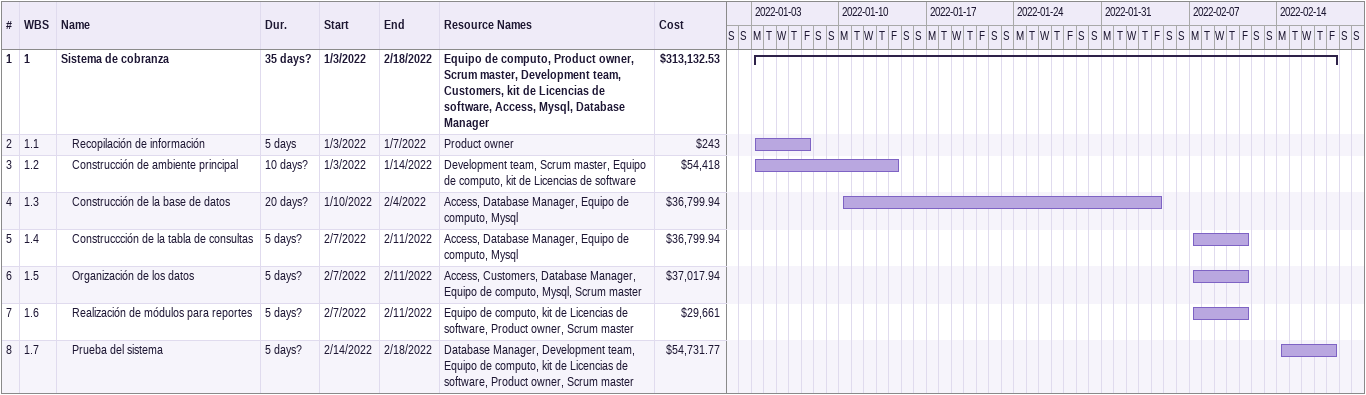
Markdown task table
| ID | WBS | Task | Duration | Start | Finish | Resources | Cost ($) |
|---|---|---|---|---|---|---|---|
| 1 | 1 | **Sistema de cobranza** | 35d? | 2022-01-03 | 2022-02-18 | Equipo de computo, Product owner, Scrum master, Development team, Customers, kit de Licencias de software, Access, Mysql, Database Manager | 313132.53 |
| 2 | 1.1 | Recopilación de información | 5d | 2022-01-03 | 2022-01-07 | Product owner | 243 |
| 3 | 1.2 | Construcción de ambiente principal | 10d? | 2022-01-03 | 2022-01-14 | Development team, Scrum master, Equipo de computo, kit de Licencias de software | 54418 |
| 4 | 1.3 | Construcción de la base de datos | 20d? | 2022-01-10 | 2022-02-04 | Access, Database Manager, Equipo de computo, Mysql | 36799.94 |
| 5 | 1.4 | Construccción de la tabla de consultas | 5d? | 2022-02-07 | 2022-02-11 | Access, Database Manager, Equipo de computo, Mysql | 36799.94 |
| 6 | 1.5 | Organización de los datos | 5d? | 2022-02-07 | 2022-02-11 | Access, Customers, Database Manager, Equipo de computo, Mysql, Scrum master | 37017.94 |
| 7 | 1.6 | Realización de módulos para reportes | 5d? | 2022-02-07 | 2022-02-11 | Equipo de computo, kit de Licencias de software, Product owner, Scrum master | 29661 |
| 8 | 1.7 | Prueba del sistema | 5d? | 2022-02-14 | 2022-02-18 | Database Manager, Development team, Equipo de computo, kit de Licencias de software, Product owner, Scrum master | 54731.77 |
